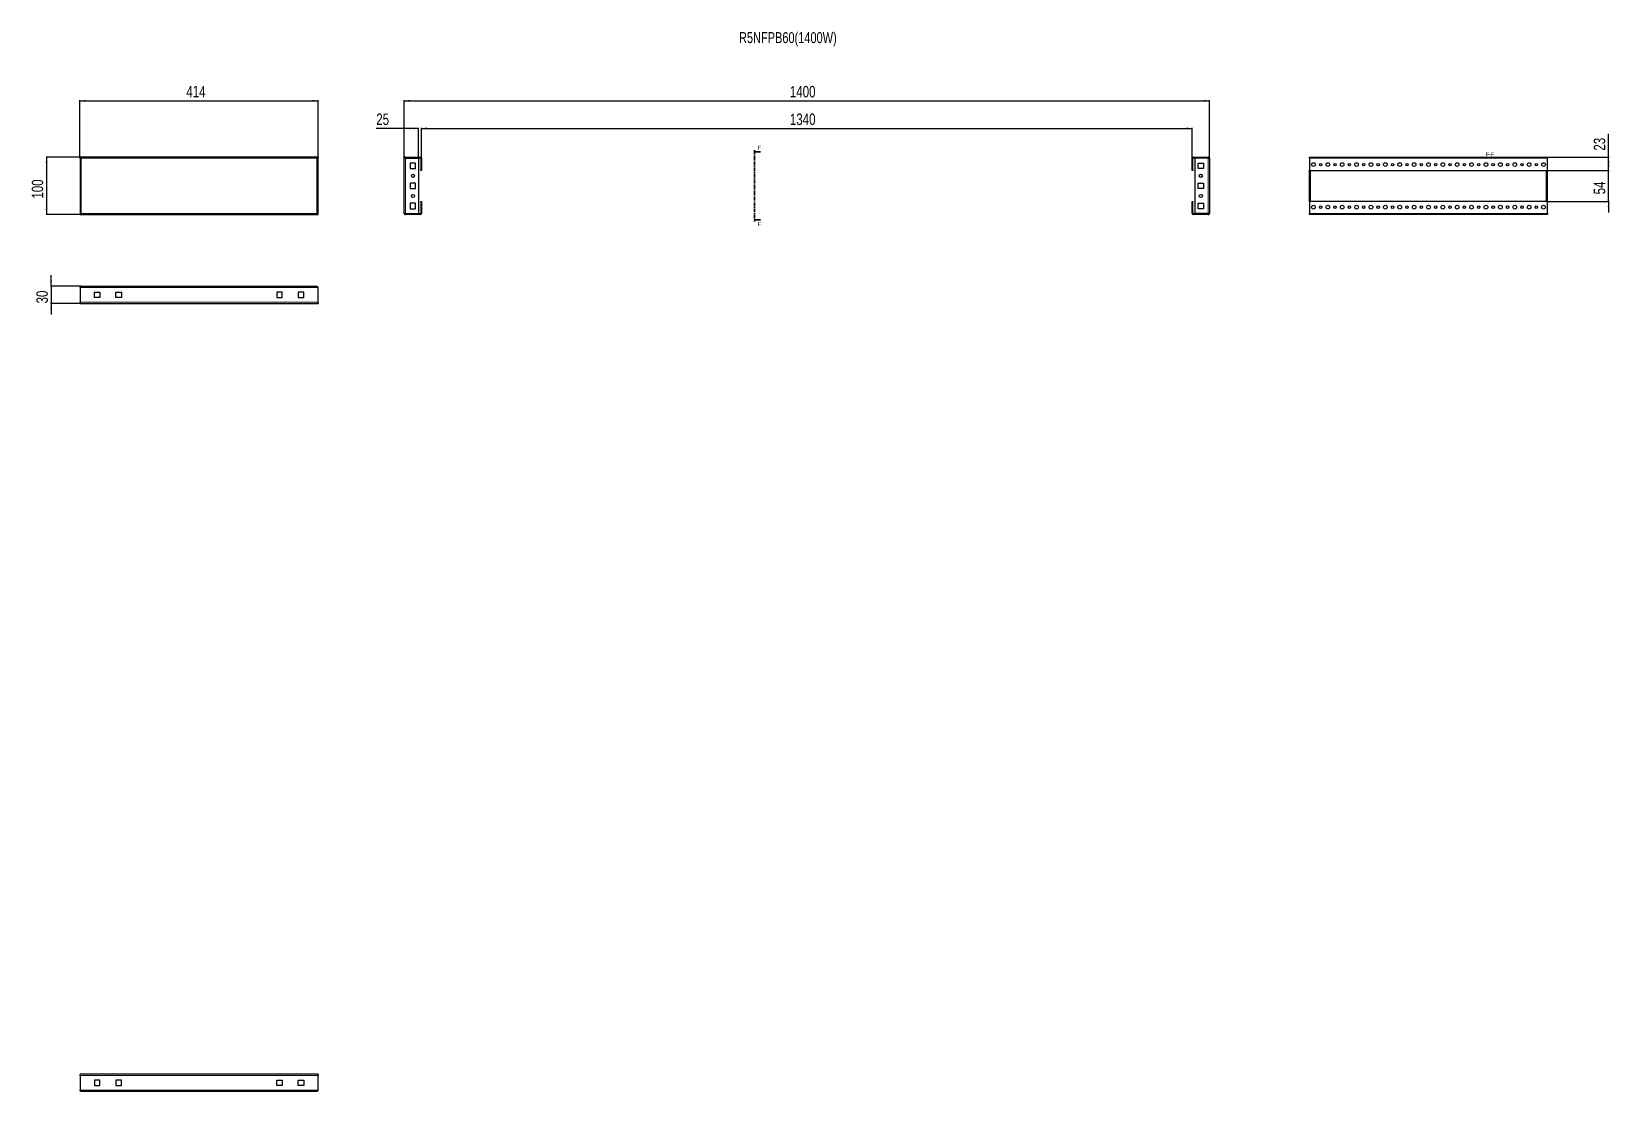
# Model space of a CAD drawing. Header units: millimetres. Extents: x -114 to 2630, y -1292 to 551.
import ezdxf

# ---------------------------------------------------------------- set-up
doc = ezdxf.new("R2010")
doc.units = ezdxf.units.MM
doc.linetypes.add('CENTER', pattern=[10.16, 6.35, -1.27, 1.27, -1.27])
doc.layers.add('FORMAT', color=7, linetype='Continuous')
doc.styles.add('SLDTEXTSTYLE0', font='TXT', dxfattribs={"width": 0.75})
doc.dimstyles.new('SLDDIMSTYLE0', dxfattribs={"dimtxt": 20, "dimasz": 10, "dimexe": 0, "dimexo": 0.0625, "dimgap": 5, "dimtad": 2, "dimdec": 1, "dimrnd": 1e-09, "dimzin": 12, "dimdsep": 46, "dimtxsty": 'SLDTEXTSTYLE0', "dimsah": 1, "dimcen": 0.09, "dimadec": 0, "dimazin": 3, "dimtfac": 1, "dimtofl": 0, "dimtmove": 0, "dimatfit": 3, "dimfxl": 0, "dimfrac": 2, "dimtolj": 1, "dimtzin": 12, "dimarcsym": 0})
doc.dimstyles.new('SLDDIMSTYLE1', dxfattribs={"dimtxt": 20, "dimasz": 10, "dimexe": 0, "dimexo": 0.0625, "dimgap": 5, "dimtad": 2, "dimdec": 1, "dimrnd": 1e-09, "dimzin": 12, "dimdsep": 46, "dimtxsty": 'SLDTEXTSTYLE0', "dimsah": 1, "dimcen": 0.09, "dimadec": 0, "dimazin": 3, "dimtfac": 1, "dimtmove": 0, "dimatfit": 0, "dimfxl": 0, "dimfrac": 2, "dimtolj": 1, "dimtzin": 12, "dimarcsym": 0})

# ---------------------------------------------------------------- blocks, each defined once
blk = doc.blocks.new('_D')
at = {"layer": 'FORMAT'}
for p, q in [((-29.8, 330.6), (-29.8, 431.6)), ((-29.8, 430.6), (384.2, 430.6)), ((384.2, 330.6), (384.2, 431.6))]:
    blk.add_line(p, q, dxfattribs=at)
for points in [[(-29.8, 430.6), (-19.8, 429), (-19.8, 432.1)], [(384.2, 430.6), (374.2, 432.1), (374.2, 429)]]:
    blk.add_solid(points, dxfattribs=at)
at = {"layer": 'FORMAT', "insert": (155.1, 456.4), "char_height": 20, "attachment_point": 1, "style": 'SLDTEXTSTYLE0'}
blk.add_mtext('414', dxfattribs=at)
blk = doc.blocks.new('_D_1')
at = {"layer": 'FORMAT'}
for p, q in [((-29.8, 332.6), (-88.9, 332.6)), ((-87.9, 332.6), (-87.9, 232.6)), ((-29.8, 232.6), (-88.9, 232.6))]:
    blk.add_line(p, q, dxfattribs=at)
for points in [[(-87.9, 332.6), (-89.5, 322.6), (-86.4, 322.6)], [(-87.9, 232.6), (-86.4, 242.6), (-89.5, 242.6)]]:
    blk.add_solid(points, dxfattribs=at)
at = {"layer": 'FORMAT', "insert": (-113.7, 260.4), "char_height": 20, "attachment_point": 1, "rotation": 90, "style": 'SLDTEXTSTYLE0'}
blk.add_mtext('100', dxfattribs=at)
blk = doc.blocks.new('_D_2')
at = {"layer": 'FORMAT'}
for p, q in [((534.1, 330.5), (534.1, 431.6)), ((534.1, 430.6), (1934.1, 430.6)), ((1934.1, 330.5), (1934.1, 431.6))]:
    blk.add_line(p, q, dxfattribs=at)
for points in [[(534.1, 430.6), (544.1, 429), (544.1, 432.1)], [(1934.1, 430.6), (1924.1, 432.1), (1924.1, 429)]]:
    blk.add_solid(points, dxfattribs=at)
at = {"layer": 'FORMAT', "insert": (1204.6, 456.4), "char_height": 20, "attachment_point": 1, "style": 'SLDTEXTSTYLE0'}
blk.add_mtext('1400', dxfattribs=at)
blk = doc.blocks.new('_D_3')
at = {"layer": 'FORMAT'}
for p, q in [((564.1, 330.5), (564.1, 383.6)), ((564.1, 382.6), (1904.1, 382.6)), ((1904.1, 330.5), (1904.1, 383.6))]:
    blk.add_line(p, q, dxfattribs=at)
for points in [[(564.1, 382.6), (574.1, 381), (574.1, 384.1)], [(1904.1, 382.6), (1894.1, 384.1), (1894.1, 381)]]:
    blk.add_solid(points, dxfattribs=at)
at = {"layer": 'FORMAT', "insert": (1204.6, 408.4), "char_height": 20, "attachment_point": 1, "style": 'SLDTEXTSTYLE0'}
blk.add_mtext('1340', dxfattribs=at)
blk = doc.blocks.new('_D_4')
at = {"layer": 'FORMAT'}
for p, q in [((534.1, 382.6), (485.4, 382.6)), ((534.1, 330.5), (534.1, 383.6)), ((559.1, 382.6), (534.1, 382.6)), ((559.1, 330.6), (559.1, 383.6))]:
    blk.add_line(p, q, dxfattribs=at)
for points in [[(534.1, 382.6), (544.1, 381), (544.1, 384.1)], [(559.1, 382.6), (549.1, 384.1), (549.1, 381)]]:
    blk.add_solid(points, dxfattribs=at)
at = {"layer": 'FORMAT', "insert": (485.4, 408.4), "char_height": 20, "attachment_point": 1, "style": 'SLDTEXTSTYLE0'}
blk.add_mtext('25', dxfattribs=at)
blk = doc.blocks.new('_D_5')
at = {"layer": 'FORMAT'}
for p, q in [((-79.9, 108), (-79.9, 127.3)), ((-27.7, 108), (-80.9, 108)), ((-79.9, 108), (-79.9, 78)), ((-29.8, 78), (-80.9, 78)), ((-79.9, 78), (-79.9, 58.8))]:
    blk.add_line(p, q, dxfattribs=at)
for points in [[(-79.9, 108), (-78.4, 118), (-81.5, 118)], [(-79.9, 78), (-81.5, 68), (-78.4, 68)]]:
    blk.add_solid(points, dxfattribs=at)
at = {"layer": 'FORMAT', "insert": (-105.7, 78.2), "char_height": 20, "attachment_point": 1, "rotation": 90, "style": 'SLDTEXTSTYLE0'}
blk.add_mtext('30', dxfattribs=at)
blk = doc.blocks.new('_D_6')
at = {"layer": 'FORMAT'}
for p, q in [((2521.1, 309.6), (2629.3, 309.6)), ((2628.3, 309.6), (2628.3, 328.8)), ((2628.3, 255.6), (2628.3, 309.6)), ((2521.1, 255.6), (2629.3, 255.6)), ((2628.3, 255.6), (2628.3, 236.3))]:
    blk.add_line(p, q, dxfattribs=at)
for points in [[(2628.3, 309.6), (2629.8, 319.6), (2626.7, 319.6)], [(2628.3, 255.6), (2626.7, 245.6), (2629.8, 245.6)]]:
    blk.add_solid(points, dxfattribs=at)
at = {"layer": 'FORMAT', "insert": (2602.5, 267.8), "char_height": 20, "attachment_point": 1, "rotation": 90, "style": 'SLDTEXTSTYLE0'}
blk.add_mtext('54', dxfattribs=at)
blk = doc.blocks.new('_D_7')
at = {"layer": 'FORMAT'}
for p, q in [((2628.3, 332.6), (2628.3, 373.3)), ((2522.1, 332.6), (2629.3, 332.6)), ((2628.3, 309.6), (2628.3, 332.6)), ((2521.1, 309.6), (2629.3, 309.6))]:
    blk.add_line(p, q, dxfattribs=at)
for points in [[(2628.3, 332.6), (2626.7, 322.6), (2629.8, 322.6)], [(2628.3, 309.6), (2629.8, 319.6), (2626.7, 319.6)]]:
    blk.add_solid(points, dxfattribs=at)
at = {"layer": 'FORMAT', "insert": (2602.5, 343.8), "char_height": 20, "attachment_point": 1, "rotation": 90, "style": 'SLDTEXTSTYLE0'}
blk.add_mtext('23', dxfattribs=at)

msp = doc.modelspace()

# ---------------------------------------------------------------- linework, layer by layer
at = {"color": 7, "linetype": 'Continuous', "lineweight": 25}
for p, q in [((-29.78, 331.07), (-29.78, 332.57)), ((384.22, 332.57), (-29.78, 332.57)), ((-29.78, 331.07), (-29.78, 330.57)), ((-29.78, 330.57), (-29.78, 234.57)), ((-29.78, 330.57), (-28.28, 330.57)), ((384.22, 330.57), (382.72, 330.57)), ((384.22, 332.57), (384.22, 331.07)), ((384.22, 330.57), (384.22, 331.07)), ((384.22, 234.57), (384.22, 330.57)), ((534.14, 234.67), (534.14, 330.47)), ((536.24, 332.57), (536.24, 331.07)), ((536.24, 332.57), (562.04, 332.57)), ((536.24, 331.07), (562.04, 331.07)), ((536.24, 330.57), (559.14, 330.57)), ((559.14, 234.57), (559.14, 330.57)), ((562.64, 330.47), (562.64, 310.57)), ((564.14, 330.47), (564.14, 310.57)), ((1904.14, 310.57), (1904.14, 330.47)), ((1905.64, 310.57), (1905.64, 330.47)), ((1906.24, 332.57), (1932.04, 332.57)), ((1906.24, 331.07), (1932.04, 331.07)), ((1909.14, 234.57), (1909.14, 330.57)), ((1932.04, 330.57), (1909.14, 330.57)), ((1932.04, 331.07), (1932.04, 332.57)), ((1934.14, 330.47), (1934.14, 234.67)), ((2108.12, 330.47), (2108.12, 332.57)), ((2108.12, 332.57), (2522.12, 332.57)), ((2108.12, 330.47), (2108.12, 310.57)), ((2522.12, 332.57), (2522.12, 330.47)), ((2522.12, 310.57), (2522.12, 330.47)), ((544.39, 322.32), (544.39, 312.82)), ((553.89, 322.32), (544.39, 322.32)), ((544.39, 312.82), (553.89, 312.82)), ((553.89, 312.82), (553.89, 322.32)), ((562.64, 310.57), (564.14, 310.57)), ((562.64, 309.57), (562.64, 310.57)), ((564.14, 309.57), (562.64, 309.57)), ((564.14, 310.57), (564.14, 309.57)), ((1904.14, 310.57), (1905.64, 310.57)), ((1904.14, 309.57), (1904.14, 310.57)), ((1905.64, 309.57), (1904.14, 309.57)), ((1905.64, 310.57), (1905.64, 309.57)), ((1914.39, 322.32), (1923.89, 322.32)), ((1914.39, 312.82), (1914.39, 322.32)), ((1923.89, 312.82), (1914.39, 312.82)), ((1923.89, 322.32), (1923.89, 312.82)), ((2108.12, 310.57), (2109.12, 309.57)), ((2108.12, 254.57), (2108.12, 310.57)), ((2109.12, 309.57), (2521.12, 309.57)), ((2109.62, 255.57), (2109.62, 309.57)), ((2520.62, 255.57), (2520.62, 309.57)), ((2521.12, 309.57), (2522.12, 310.57)), ((2522.12, 254.57), (2522.12, 310.57)), ((544.39, 287.32), (544.39, 277.82)), ((553.89, 287.32), (544.39, 287.32)), ((544.39, 277.82), (553.89, 277.82)), ((553.89, 277.82), (553.89, 287.32)), ((1914.39, 287.32), (1923.89, 287.32)), ((1914.39, 277.82), (1914.39, 287.32)), ((1923.89, 277.82), (1914.39, 277.82)), ((1923.89, 287.32), (1923.89, 277.82)), ((553.89, 252.32), (544.39, 252.32)), ((544.39, 252.32), (544.39, 242.82)), ((553.89, 242.82), (553.89, 252.32)), ((562.64, 254.57), (562.64, 255.57)), ((562.64, 255.57), (564.14, 255.57)), ((564.14, 254.57), (562.64, 254.57)), ((562.64, 254.57), (562.64, 234.67)), ((564.14, 255.57), (564.14, 254.57)), ((564.14, 254.57), (564.14, 234.67)), ((1904.14, 255.57), (1905.64, 255.57)), ((1904.14, 254.57), (1904.14, 255.57)), ((1905.64, 254.57), (1904.14, 254.57)), ((1904.14, 234.67), (1904.14, 254.57)), ((1905.64, 255.57), (1905.64, 254.57)), ((1905.64, 234.67), (1905.64, 254.57)), ((1914.39, 252.32), (1923.89, 252.32)), ((1914.39, 242.82), (1914.39, 252.32)), ((1923.89, 252.32), (1923.89, 242.82)), ((2109.12, 255.57), (2108.12, 254.57)), ((2108.12, 254.57), (2108.12, 234.67)), ((2521.12, 255.57), (2109.12, 255.57)), ((2522.12, 254.57), (2521.12, 255.57)), ((2522.12, 234.67), (2522.12, 254.57)), ((-28.28, 234.57), (-29.78, 234.57)), ((-29.78, 234.57), (-29.78, 234.07)), ((-29.78, 234.07), (-29.78, 232.57)), ((-29.78, 232.57), (384.22, 232.57)), ((382.72, 234.57), (384.22, 234.57)), ((384.22, 234.07), (384.22, 234.57)), ((384.22, 232.57), (384.22, 234.07)), ((536.24, 234.57), (559.14, 234.57)), ((536.24, 232.57), (536.24, 234.07)), ((562.04, 234.07), (536.24, 234.07)), ((562.04, 232.57), (536.24, 232.57)), ((544.39, 242.82), (553.89, 242.82)), ((1932.04, 234.07), (1906.24, 234.07)), ((1932.04, 232.57), (1906.24, 232.57)), ((1932.04, 234.57), (1909.14, 234.57)), ((1923.89, 242.82), (1914.39, 242.82)), ((1932.04, 234.07), (1932.04, 232.57)), ((2108.12, 232.57), (2108.12, 234.67)), ((2522.12, 232.57), (2108.12, 232.57)), ((2522.12, 234.67), (2522.12, 232.57)), ((-29.78, 105.92), (-29.78, 80.12)), ((-27.68, 108.02), (382.12, 108.02)), ((-4.78, 97.77), (4.72, 97.77)), ((-4.78, 88.27), (-4.78, 97.77)), ((4.72, 88.27), (-4.78, 88.27)), ((4.72, 97.77), (4.72, 88.27)), ((32.72, 97.77), (42.22, 97.77)), ((32.72, 88.27), (32.72, 97.77)), ((42.22, 88.27), (32.72, 88.27)), ((42.22, 97.77), (42.22, 88.27)), ((321.72, 97.77), (312.22, 97.77)), ((312.22, 97.77), (312.22, 88.27)), ((312.22, 88.27), (321.72, 88.27)), ((321.72, 88.27), (321.72, 97.77)), ((349.72, 97.77), (349.72, 88.27)), ((359.22, 97.77), (349.72, 97.77)), ((349.72, 88.27), (359.22, 88.27)), ((359.22, 88.27), (359.22, 97.77)), ((384.22, 80.12), (384.22, 105.92)), ((-29.78, 78.02), (-29.78, 80.12)), ((-29.78, 78.02), (384.22, 78.02)), ((384.22, 80.12), (384.22, 78.02)), ((-29.78, -1264.08), (-29.78, -1261.98)), ((384.22, -1261.98), (-29.78, -1261.98)), ((384.22, -1261.98), (384.22, -1264.08)), ((-29.78, -1264.08), (-29.78, -1289.88)), ((4.72, -1272.23), (-4.78, -1272.23)), ((-4.78, -1272.23), (-4.78, -1281.73)), ((-4.78, -1281.73), (4.72, -1281.73)), ((4.72, -1281.73), (4.72, -1272.23)), ((42.22, -1272.23), (32.72, -1272.23)), ((32.72, -1272.23), (32.72, -1281.73)), ((32.72, -1281.73), (42.22, -1281.73)), ((42.22, -1281.73), (42.22, -1272.23)), ((312.22, -1281.73), (312.22, -1272.23)), ((312.22, -1272.23), (321.72, -1272.23)), ((321.72, -1281.73), (312.22, -1281.73)), ((321.72, -1272.23), (321.72, -1281.73)), ((349.72, -1272.23), (359.22, -1272.23)), ((349.72, -1281.73), (349.72, -1272.23)), ((359.22, -1281.73), (349.72, -1281.73)), ((359.22, -1272.23), (359.22, -1281.73)), ((384.22, -1289.88), (384.22, -1264.08)), ((382.12, -1291.98), (-27.68, -1291.98))]:
    msp.add_line(p, q, dxfattribs=at)
at = {"color": 8, "linetype": 'Continuous', "lineweight": 18}
for p, q in [((382.12, 330.47), (-27.68, 330.47)), ((-27.68, 330.47), (-27.68, 234.67)), ((382.12, 234.67), (382.12, 330.47)), ((536.24, 234.57), (536.24, 330.57)), ((562.04, 331.07), (562.04, 332.57)), ((562.64, 330.47), (564.14, 330.47)), ((1905.64, 330.47), (1904.14, 330.47)), ((1906.24, 331.07), (1906.24, 332.57)), ((1932.04, 330.57), (1932.04, 234.57)), ((2108.12, 330.47), (2522.12, 330.47)), ((2110.22, 255.57), (2110.22, 309.57)), ((2520.02, 309.57), (2520.02, 255.57)), ((-27.68, 234.67), (382.12, 234.67)), ((562.04, 234.07), (562.04, 232.57)), ((562.64, 234.67), (564.14, 234.67)), ((1905.64, 234.67), (1904.14, 234.67)), ((1906.24, 234.07), (1906.24, 232.57)), ((2522.12, 234.67), (2108.12, 234.67)), ((-29.78, 105.92), (384.22, 105.92)), ((-29.78, 80.12), (384.22, 80.12)), ((384.22, -1264.08), (-29.78, -1264.08)), ((384.22, -1289.88), (-29.78, -1289.88))]:
    msp.add_line(p, q, dxfattribs=at)
at = {"color": 7, "linetype": 'CENTER', "lineweight": 35}
msp.add_line((1143.08, 344.57), (1143.08, 220.56), dxfattribs=at)
at = {"color": 7, "linetype": 'Continuous', "lineweight": 35}
for p, q in [((1153.72, 341.57), (1143.08, 341.57)), ((1153.72, 223.56), (1143.08, 223.56))]:
    msp.add_line(p, q, dxfattribs=at)
at = {"color": 7, "linetype": 'Continuous', "lineweight": 25}
for centre, radius in [((549.14, 300.07), 2.75), ((1919.14, 300.07), 2.75), ((2115.12, 319.57), 3.25), ((2127.62, 319.57), 2.1), ((2140.12, 319.57), 3.25), ((2152.62, 319.57), 2.1), ((2165.12, 319.57), 3.25), ((2177.62, 319.57), 2.1), ((2190.12, 319.57), 3.25), ((2202.62, 319.57), 2.1), ((2215.12, 319.57), 3.25), ((2227.62, 319.57), 2.1), ((2240.12, 319.57), 3.25), ((2252.62, 319.57), 2.1), ((2265.12, 319.57), 3.25), ((2277.62, 319.57), 2.1), ((2290.12, 319.57), 3.25), ((2302.62, 319.57), 2.1), ((2315.12, 319.57), 3.25), ((2327.62, 319.57), 2.1), ((2340.12, 319.57), 3.25), ((2352.62, 319.57), 2.1), ((2365.12, 319.57), 3.25), ((2377.62, 319.57), 2.1), ((2390.12, 319.57), 3.25), ((2402.62, 319.57), 2.1), ((2415.12, 319.57), 3.25), ((2427.62, 319.57), 2.1), ((2440.12, 319.57), 3.25), ((2452.62, 319.57), 2.1), ((2465.12, 319.57), 3.25), ((2477.62, 319.57), 2.1), ((2490.12, 319.57), 3.25), ((2502.62, 319.57), 2.1), ((2515.12, 319.57), 3.25), ((549.14, 265.07), 2.75), ((1919.14, 265.07), 2.75), ((2115.12, 245.57), 3.25), ((2127.62, 245.57), 2.1), ((2140.12, 245.57), 3.25), ((2152.62, 245.57), 2.1), ((2165.12, 245.57), 3.25), ((2177.62, 245.57), 2.1), ((2190.12, 245.57), 3.25), ((2202.62, 245.57), 2.1), ((2215.12, 245.57), 3.25), ((2227.62, 245.57), 2.1), ((2240.12, 245.57), 3.25), ((2252.62, 245.57), 2.1), ((2265.12, 245.57), 3.25), ((2277.62, 245.57), 2.1), ((2290.12, 245.57), 3.25), ((2302.62, 245.57), 2.1), ((2315.12, 245.57), 3.25), ((2327.62, 245.57), 2.1), ((2340.12, 245.57), 3.25), ((2352.62, 245.57), 2.1), ((2365.12, 245.57), 3.25), ((2377.62, 245.57), 2.1), ((2390.12, 245.57), 3.25), ((2402.62, 245.57), 2.1), ((2415.12, 245.57), 3.25), ((2427.62, 245.57), 2.1), ((2440.12, 245.57), 3.25), ((2452.62, 245.57), 2.1), ((2465.12, 245.57), 3.25), ((2477.62, 245.57), 2.1), ((2490.12, 245.57), 3.25), ((2502.62, 245.57), 2.1), ((2515.12, 245.57), 3.25)]:
    msp.add_circle(centre, radius, dxfattribs=at)
for centre, radius, start, end in [((562.04, 330.47), 2.1, 0, 90), ((562.04, 330.47), 0.6, 0, 90), ((1906.24, 330.47), 2.1, 90, 180), ((1906.24, 330.47), 0.6, 90, 180), ((562.04, 234.67), 2.1, 270, 0), ((562.04, 234.67), 0.6, 270, 360), ((1906.24, 234.67), 2.1, 180, 270), ((1906.24, 234.67), 0.6, 180, 270)]:
    msp.add_arc(centre, radius, start, end, dxfattribs=at)
for points, knots in [([(-27.68, 330.47), (-27.86, 330.75), (-28.22, 331.31), (-28.75, 332.01), (-29.27, 332.48), (-29.62, 332.54), (-29.78, 332.57)], [0, 0, 0, 0, 0.2547527, 0.5096447, 0.7645377, 1, 1, 1, 1]), ([(-27.68, 330.47), (-27.86, 330.55), (-28.23, 330.71), (-28.92, 330.98), (-29.44, 331.03), (-29.78, 331.07)], [0, 0, 0, 0, 0.2598775, 0.5197391, 1, 1, 1, 1]), ([(1934.14, 330.47), (1934.11, 330.75), (1934.04, 331.31), (1933.54, 332.01), (1932.84, 332.48), (1932.3, 332.54), (1932.04, 332.57)], [0, 0, 0, 0, 0.2547527, 0.5096447, 0.7645377, 1, 1, 1, 1]), ([(1932.64, 330.47), (1932.63, 330.55), (1932.61, 330.71), (1932.42, 330.98), (1932.19, 331.03), (1932.04, 331.07)], [0, 0, 0, 0, 0.2598775, 0.5197391, 1, 1, 1, 1]), ([(382.12, 108.02), (382.3, 107.99), (382.65, 107.92), (383.19, 107.42), (383.71, 106.72), (384.06, 106.18), (384.22, 105.92)], [0, 0, 0, 0, 0.2547527, 0.5096447, 0.7645377, 1, 1, 1, 1]), ([(-27.68, -1291.98), (-27.86, -1291.95), (-28.22, -1291.88), (-28.75, -1291.38), (-29.27, -1290.68), (-29.62, -1290.14), (-29.78, -1289.88)], [0, 0, 0, 0, 0.2547527, 0.5096447, 0.7645377, 1, 1, 1, 1])]:
    msp.add_open_spline(points, degree=3, knots=knots, dxfattribs=at)
for points in [[(-29.78, 330.57), (-29.75, 330.56), (-29.69, 330.54), (-29.2, 330.52), (-28.51, 330.49), (-27.96, 330.47), (-27.68, 330.47)], [(384.22, 332.57), (384.04, 332.53), (383.69, 332.47), (383.17, 331.99), (382.64, 331.29), (382.29, 330.74), (382.12, 330.47)], [(384.22, 331.07), (383.87, 331.03), (383.17, 330.95), (382.47, 330.63), (382.12, 330.47)], [(382.12, 330.47), (382.39, 330.47), (382.95, 330.49), (383.64, 330.52), (384.13, 330.54), (384.19, 330.56), (384.22, 330.57)], [(536.24, 332.57), (535.97, 332.53), (535.41, 332.47), (534.72, 331.99), (534.23, 331.29), (534.17, 330.74), (534.14, 330.47)], [(534.14, 330.47), (534.17, 330.47), (534.23, 330.49), (534.72, 330.52), (535.41, 330.54), (535.97, 330.56), (536.24, 330.57)], [(536.24, 331.07), (536.08, 331.03), (535.75, 330.95), (535.68, 330.63), (535.64, 330.47)], [(1932.04, 330.57), (1932.32, 330.56), (1932.87, 330.54), (1933.56, 330.52), (1934.05, 330.49), (1934.11, 330.47), (1934.14, 330.47)], [(-29.78, 232.57), (-29.61, 232.6), (-29.26, 232.66), (-28.73, 233.15), (-28.21, 233.84), (-27.86, 234.39), (-27.68, 234.67)], [(-27.68, 234.67), (-27.96, 234.66), (-28.51, 234.64), (-29.2, 234.62), (-29.69, 234.59), (-29.75, 234.57), (-29.78, 234.57)], [(-29.78, 234.07), (-29.43, 234.1), (-28.73, 234.18), (-28.03, 234.5), (-27.68, 234.67)], [(382.12, 234.67), (382.29, 234.39), (382.64, 233.84), (383.17, 233.15), (383.69, 232.66), (384.04, 232.6), (384.22, 232.57)], [(384.22, 234.57), (384.19, 234.57), (384.13, 234.59), (383.64, 234.62), (382.95, 234.64), (382.39, 234.66), (382.12, 234.67)], [(382.12, 234.67), (382.47, 234.5), (383.17, 234.18), (383.87, 234.1), (384.22, 234.07)], [(536.24, 234.57), (535.97, 234.57), (535.41, 234.59), (534.72, 234.62), (534.23, 234.64), (534.17, 234.66), (534.14, 234.67)], [(534.14, 234.67), (534.17, 234.39), (534.23, 233.84), (534.72, 233.15), (535.41, 232.66), (535.97, 232.6), (536.24, 232.57)], [(535.64, 234.67), (535.68, 234.5), (535.75, 234.18), (536.08, 234.1), (536.24, 234.07)], [(1934.14, 234.67), (1934.11, 234.66), (1934.05, 234.64), (1933.56, 234.62), (1932.87, 234.59), (1932.32, 234.57), (1932.04, 234.57)], [(1932.04, 234.07), (1932.2, 234.1), (1932.53, 234.18), (1932.6, 234.5), (1932.64, 234.67)], [(1932.04, 232.57), (1932.32, 232.6), (1932.87, 232.66), (1933.56, 233.15), (1934.05, 233.84), (1934.11, 234.39), (1934.14, 234.67)], [(-29.78, 105.92), (-29.61, 106.19), (-29.26, 106.75), (-28.73, 107.44), (-28.21, 107.92), (-27.86, 107.99), (-27.68, 108.02)], [(384.22, -1289.88), (384.04, -1290.16), (383.69, -1290.71), (383.17, -1291.4), (382.64, -1291.89), (382.29, -1291.95), (382.12, -1291.98)]]:
    msp.add_open_spline(points, degree=3, dxfattribs=at)
at = {"color": 7, "linetype": 'Continuous', "lineweight": 35}
for points in [[(1143.08, 341.57), (1150.08, 340.45), (1150.08, 342.69)], [(1143.08, 223.56), (1150.08, 222.44), (1150.08, 224.68)]]:
    msp.add_solid(points, dxfattribs=at)

# ---------------------------------------------------------------- texts
at = {"color": 7, "linetype": 'Continuous', "char_height": 7, "attachment_point": 1, "style": 'SLDTEXTSTYLE0'}
for insert in [(1149.2, 352.67), (1149.2, 219.87)]:
    msp.add_mtext('F', dxfattribs=dict(at, insert=insert))
at = {"layer": 'FORMAT', "style": 'SLDTEXTSTYLE0'}
for s, insert, char_height, attachment_point in [('R5NFPB60(1400W)', (1116.18, 549.88), 19.05, 1), ('F-F', (2422.09, 341.18), 7, 2)]:
    msp.add_mtext(s, dxfattribs=dict(at, insert=insert, char_height=char_height, attachment_point=attachment_point))

# ---------------------------------------------------------------- dimensions: what is measured, and where the dimension line sits
at = {"layer": 'FORMAT'}
for base, p1, p2, picture, middle in [((384.22, 430.57), (-29.78, 330.57), (384.22, 330.57), '_D', (177.22, 430.57)), ((1934.14, 430.57), (534.14, 330.47), (1934.14, 330.47), '_D_2', (1234.14, 430.57)), ((534.14, 382.57), (559.14, 330.57), (534.14, 330.47), '_D_4', (500.14, 382.57)), ((1904.14, 382.57), (564.14, 330.47), (1904.14, 330.47), '_D_3', (1234.14, 382.57))]:
    dim = msp.add_linear_dim(base=base, p1=p1, p2=p2, dimstyle='SLDDIMSTYLE0', dxfattribs=at)
    dim.commit()
    dim.dimension.update_dxf_attribs({"geometry": picture, "text_midpoint": middle, "dimtype": 160})
for base, p1, p2, dimstyle, picture, middle in [((2628.29, 332.57), (2521.12, 309.57), (2522.12, 332.57), 'SLDDIMSTYLE0', '_D_7', (2628.29, 358.57)), ((-87.95, 232.57), (-29.78, 332.57), (-29.78, 232.57), 'SLDDIMSTYLE0', '_D_1', (-87.95, 282.57)), ((2628.29, 309.57), (2521.12, 255.57), (2521.12, 309.57), 'SLDDIMSTYLE1', '_D_6', (2628.29, 282.57)), ((-79.95, 78.02), (-27.68, 108.02), (-29.78, 78.02), 'SLDDIMSTYLE1', '_D_5', (-79.95, 93.02))]:
    dim = msp.add_linear_dim(base=base, p1=p1, p2=p2, angle=90, dimstyle=dimstyle, dxfattribs=at)
    dim.commit()
    dim.dimension.update_dxf_attribs({"geometry": picture, "text_midpoint": middle, "dimtype": 160})

doc.saveas('drawing.dxf')
